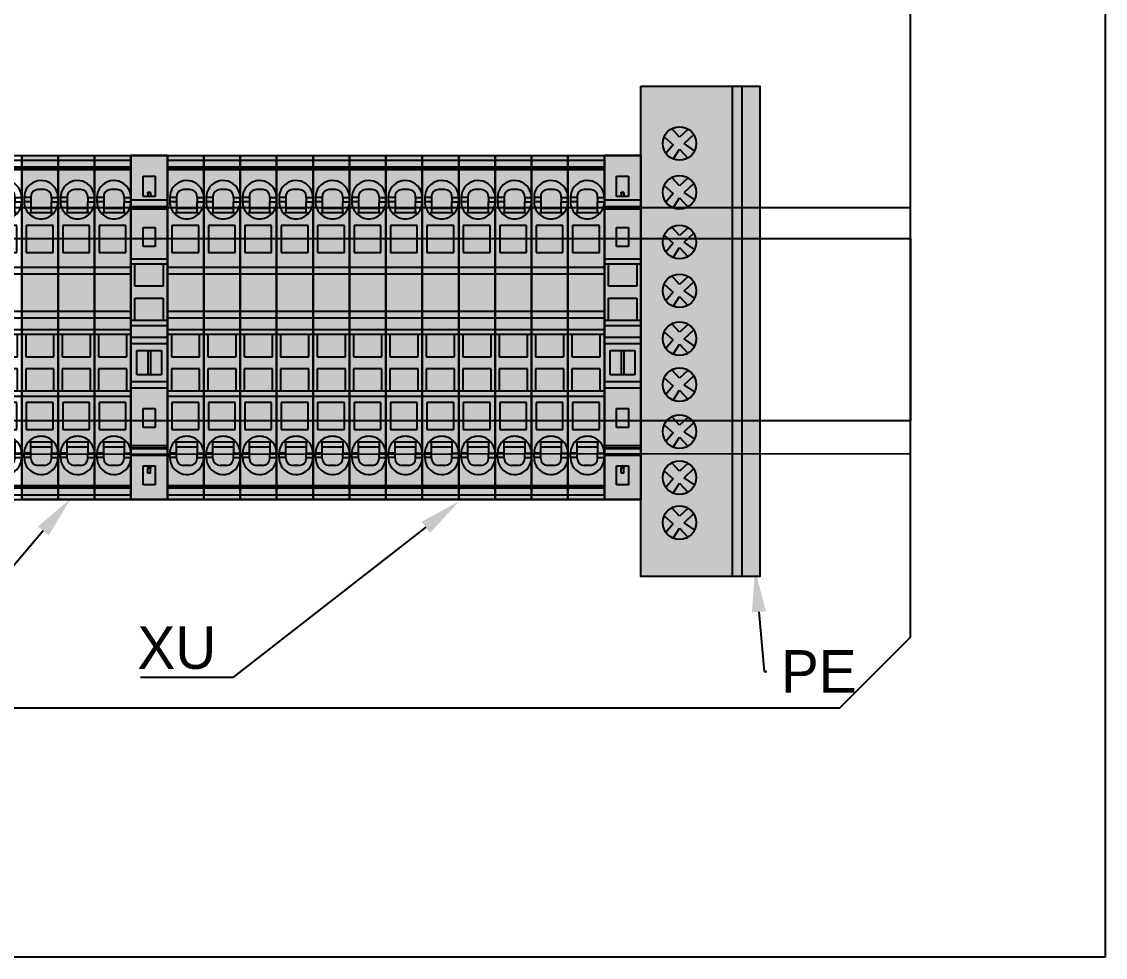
# Model space of a CAD drawing. Extents: x -20 to 2016, y -5898 to 916.
# Drawn here: x 1365.4 to 1518.6, y 415.9 to 548.2 of the extents above; entities that cross this region are included whole.
import ezdxf
from ezdxf import colors
from ezdxf.entities.mleader import LeaderData, LeaderLine
from ezdxf.math import Vec2, Vec3

# ---------------------------------------------------------------- set-up
doc = ezdxf.new("R2010")
doc.units = 0
doc.layers.add('SYMS', color=7, linetype='Continuous')

# ---------------------------------------------------------------- blocks, each defined once
blk = doc.blocks.new('ST_2_5-select__2', base_point=(-161.48, 74.58))
at = {"color": 7, "linetype": 'Continuous'}
for p, q in [((-161.48, 79.73), (-161.48, 74.58)), ((-160.84, 79.73), (-161.48, 79.73)), ((-160.84, 79.73), (-160.84, 74.58)), ((-159.88, 79.73), (-160.84, 79.73)), ((-159.88, 74.58), (-159.88, 79.73)), ((-159.78, 79.73), (-159.88, 79.73)), ((-159.78, 79.73), (-159.78, 74.58)), ((-159.52, 79.73), (-159.78, 79.73)), ((-159.52, 79.73), (-159.52, 74.58)), ((-146.9, 79.73), (-159.52, 79.73)), ((-146.9, 79.73), (-146.9, 74.58)), ((-146.18, 79.73), (-146.9, 79.73)), ((-138.18, 79.73), (-146.18, 79.73)), ((-146.18, 79.16), (-146.18, 79.73)), ((-137.47, 79.73), (-138.18, 79.73)), ((-138.18, 79.16), (-138.18, 79.73)), ((-137.47, 79.73), (-137.47, 74.58)), ((-135.79, 79.73), (-137.47, 79.73)), ((-135.79, 79.73), (-135.79, 74.58)), ((-134.87, 79.73), (-135.79, 79.73)), ((-134.87, 79.73), (-134.87, 74.58)), ((-129.6, 79.73), (-134.87, 79.73)), ((-129.6, 79.73), (-129.6, 74.58)), ((-128.67, 79.73), (-129.6, 79.73)), ((-128.67, 79.73), (-128.67, 74.58)), ((-114.84, 79.73), (-128.67, 79.73)), ((-114.84, 79.73), (-114.84, 74.58)), ((-114.59, 79.73), (-114.84, 79.73)), ((-114.59, 79.73), (-114.59, 74.58)), ((-114.49, 79.73), (-114.59, 79.73)), ((-114.49, 74.58), (-114.49, 79.73)), ((-113.52, 79.73), (-114.49, 79.73)), ((-113.52, 79.73), (-113.52, 74.58)), ((-112.88, 79.73), (-113.52, 79.73)), ((-112.88, 79.73), (-112.88, 74.58)), ((-155.68, 78.43), (-155.56, 78.43)), ((-155.56, 79.38), (-154.96, 79.38)), ((-155.56, 78.43), (-154.96, 78.43)), ((-154.96, 78.43), (-154.03, 78.43)), ((-154.03, 78.43), (-154.03, 75.53)), ((-154.03, 78.43), (-153.41, 78.43)), ((-153.41, 78.43), (-153.41, 78.58)), ((-153.41, 75.53), (-153.41, 78.43)), ((-151.58, 79.08), (-151.58, 75.28)), ((-147.78, 79.08), (-151.58, 79.08)), ((-147.78, 75.28), (-147.78, 79.08)), ((-146.18, 75.16), (-146.18, 79.16)), ((-143.03, 79.16), (-146.18, 79.16)), ((-143.03, 75.16), (-143.03, 79.16)), ((-141.33, 79.16), (-141.33, 75.16)), ((-138.18, 79.16), (-141.33, 79.16)), ((-138.18, 75.16), (-138.18, 79.16)), ((-122.78, 79.08), (-126.58, 79.08)), ((-126.58, 79.08), (-126.58, 75.28)), ((-122.78, 75.28), (-122.78, 79.08)), ((-120.96, 78.43), (-120.96, 78.58)), ((-120.96, 75.53), (-120.96, 78.43)), ((-120.33, 78.43), (-120.96, 78.43)), ((-120.33, 78.43), (-120.33, 75.53)), ((-119.41, 78.43), (-120.33, 78.43)), ((-118.81, 79.38), (-119.41, 79.38)), ((-118.81, 78.43), (-119.41, 78.43)), ((-118.68, 78.43), (-118.81, 78.43)), ((-156.68, 76.53), (-156.68, 77.43)), ((-117.68, 76.53), (-117.68, 77.43)), ((-155.56, 75.53), (-155.68, 75.53)), ((-155.56, 75.53), (-154.96, 75.53)), ((-154.03, 75.53), (-154.96, 75.53)), ((-153.41, 75.53), (-154.03, 75.53)), ((-153.41, 75.38), (-153.41, 75.53)), ((-151.58, 75.28), (-147.78, 75.28)), ((-146.18, 74.58), (-146.18, 75.16)), ((-146.18, 75.16), (-143.03, 75.16)), ((-141.33, 75.16), (-138.18, 75.16)), ((-138.18, 74.58), (-138.18, 75.16)), ((-126.58, 75.28), (-122.78, 75.28)), ((-120.96, 75.38), (-120.96, 75.53)), ((-120.96, 75.53), (-120.33, 75.53)), ((-120.33, 75.53), (-119.41, 75.53)), ((-118.81, 75.53), (-119.41, 75.53)), ((-118.81, 75.53), (-118.68, 75.53)), ((-160.84, 74.58), (-161.48, 74.58)), ((-159.88, 74.58), (-160.84, 74.58)), ((-159.88, 74.58), (-159.78, 74.58)), ((-159.78, 74.58), (-159.52, 74.58)), ((-156.56, 74.58), (-159.52, 74.58)), ((-156.56, 74.58), (-156.56, 74.8)), ((-156.56, 74.58), (-155.56, 74.58)), ((-154.96, 74.58), (-155.56, 74.58)), ((-154.96, 74.58), (-153.96, 74.58)), ((-153.96, 74.58), (-153.96, 74.8)), ((-146.9, 74.58), (-153.96, 74.58)), ((-146.18, 74.58), (-146.9, 74.58)), ((-138.18, 74.58), (-146.18, 74.58)), ((-137.47, 74.58), (-138.18, 74.58)), ((-135.79, 74.58), (-137.47, 74.58)), ((-135.79, 74.58), (-134.87, 74.58)), ((-129.6, 74.58), (-134.87, 74.58)), ((-129.6, 74.58), (-128.67, 74.58)), ((-128.67, 74.58), (-120.41, 74.58)), ((-120.41, 74.58), (-120.41, 74.8)), ((-120.41, 74.58), (-119.41, 74.58)), ((-119.41, 74.58), (-118.81, 74.58)), ((-117.81, 74.58), (-118.81, 74.58)), ((-117.81, 74.58), (-117.81, 74.8)), ((-117.81, 74.58), (-114.84, 74.58)), ((-114.59, 74.58), (-114.84, 74.58)), ((-114.49, 74.58), (-114.59, 74.58)), ((-113.52, 74.58), (-114.49, 74.58)), ((-113.52, 74.58), (-112.88, 74.58))]:
    blk.add_line(p, q, dxfattribs=at)
at = {"color": 2, "linetype": 'Continuous'}
for p, q in [((-155.56, 78.43), (-155.56, 79.38)), ((-154.96, 78.43), (-154.96, 79.38)), ((-119.41, 78.43), (-119.41, 79.38)), ((-118.81, 78.43), (-118.81, 79.38)), ((-155.56, 75.53), (-155.56, 74.58)), ((-154.96, 75.53), (-154.96, 74.58)), ((-119.41, 75.53), (-119.41, 74.58)), ((-118.81, 75.53), (-118.81, 74.58))]:
    blk.add_line(p, q, dxfattribs=at)
at = {"color": 7, "linetype": 'Continuous'}
for centre, radius, start, end in [((-155.56, 76.98), 2.4, 90, 245.3757), ((-155.68, 77.43), 1, 90, 180), ((-154.96, 76.98), 2.4, 45.3088, 90), ((-154.96, 76.98), 2.4, 314.6912, 45.3088), ((-119.41, 76.98), 2.4, 134.6912, 225.3088), ((-119.41, 76.98), 2.4, 90, 134.6912), ((-118.81, 76.98), 2.4, 294.6243, 90), ((-118.68, 77.43), 1, 360, 90), ((-155.68, 76.53), 1, 180, 270), ((-154.96, 76.98), 2.4, 294.6243, 314.6912), ((-119.41, 76.98), 2.4, 225.3088, 245.3757), ((-118.68, 76.53), 1, 270, 360), ((-155.56, 76.98), 2.4, 245.3757, 270), ((-154.96, 76.98), 2.4, 270, 294.6243), ((-119.41, 76.98), 2.4, 245.3757, 270), ((-118.81, 76.98), 2.4, 270, 294.6243)]:
    blk.add_arc(centre, radius, start, end, dxfattribs=at)
for points in [[(-153.27, 78.69), (-153.31, 78.66), (-153.34, 78.63), (-153.37, 78.61), (-153.41, 78.58)], [(-121.1, 78.69), (-121.06, 78.66), (-121.03, 78.63), (-120.99, 78.61), (-120.96, 78.58)], [(-153.27, 75.27), (-153.31, 75.3), (-153.34, 75.33), (-153.37, 75.35), (-153.41, 75.38)], [(-121.1, 75.27), (-121.06, 75.3), (-121.03, 75.33), (-120.99, 75.35), (-120.96, 75.38)]]:
    blk.add_spline(points, degree=3, dxfattribs=at)
blk = doc.blocks.new('clipfix_35_5-select__2', base_point=(-147.55, 71.31))
at = {"color": 7, "linetype": 'Continuous'}
for p, q in [((-147.55, 76.46), (-147.55, 71.31)), ((-141.28, 76.46), (-147.55, 76.46)), ((-141.28, 71.31), (-141.28, 76.46)), ((-140.34, 76.46), (-141.28, 76.46)), ((-140.34, 71.31), (-140.34, 76.46)), ((-140.24, 76.46), (-140.34, 76.46)), ((-140.24, 76.46), (-140.24, 71.31)), ((-139.99, 76.46), (-140.24, 76.46)), ((-139.99, 76.46), (-139.99, 71.31)), ((-132.97, 76.46), (-139.99, 76.46)), ((-132.97, 76.46), (-132.25, 76.46)), ((-132.97, 71.31), (-132.97, 76.46)), ((-132.25, 75.88), (-132.25, 76.46)), ((-132.25, 76.46), (-124.25, 76.46)), ((-132.25, 71.88), (-132.25, 75.88)), ((-132.25, 75.88), (-129.1, 75.88)), ((-129.1, 75.88), (-129.1, 71.88)), ((-127.4, 75.88), (-124.25, 75.88)), ((-127.4, 71.88), (-127.4, 75.88)), ((-124.25, 76.46), (-124.25, 75.88)), ((-124.25, 76.46), (-123.53, 76.46)), ((-124.25, 75.88), (-124.25, 71.88)), ((-123.53, 76.46), (-121.86, 76.46)), ((-123.53, 71.31), (-123.53, 76.46)), ((-120.93, 76.46), (-121.86, 76.46)), ((-121.86, 76.46), (-121.86, 71.31)), ((-115.56, 76.46), (-120.93, 76.46)), ((-120.93, 76.46), (-120.93, 71.31)), ((-120.02, 75.63), (-116.57, 75.63)), ((-120.02, 74.08), (-120.02, 75.63)), ((-116.57, 75.63), (-116.57, 74.08)), ((-115.56, 76.46), (-115.56, 71.31)), ((-114.74, 76.46), (-115.56, 76.46)), ((-114.74, 71.31), (-114.74, 76.46)), ((-114.74, 76.46), (-106.51, 76.46)), ((-106.51, 76.46), (-106.51, 71.31)), ((-106.51, 76.46), (-106.25, 76.46)), ((-106.25, 71.31), (-106.25, 76.46)), ((-106.25, 76.46), (-106.15, 76.46)), ((-105.21, 76.46), (-106.15, 76.46)), ((-106.15, 71.31), (-106.15, 76.46)), ((-105.21, 76.46), (-98.95, 76.46)), ((-105.21, 71.31), (-105.21, 76.46)), ((-98.95, 71.31), (-98.95, 76.46)), ((-144.65, 73.03), (-144.65, 74.73)), ((-144.65, 74.73), (-141.75, 74.73)), ((-142.26, 74.08), (-142.39, 74.08)), ((-142.39, 73.68), (-142.39, 74.08)), ((-142.26, 73.68), (-142.39, 73.68)), ((-142.26, 74.08), (-142.26, 73.68)), ((-142.26, 74.08), (-141.75, 74.08)), ((-142.26, 73.68), (-141.75, 73.68)), ((-141.75, 74.73), (-141.75, 74.08)), ((-141.75, 74.08), (-141.75, 73.68)), ((-141.75, 73.68), (-141.75, 73.03)), ((-137.4, 74.73), (-134.7, 74.73)), ((-137.4, 73.03), (-137.4, 74.73)), ((-134.7, 74.73), (-134.7, 73.03)), ((-120.02, 74.08), (-116.57, 74.08)), ((-120.02, 73.68), (-120.02, 74.08)), ((-120.02, 73.68), (-116.57, 73.68)), ((-120.02, 72.13), (-120.02, 73.68)), ((-116.57, 74.08), (-116.57, 73.68)), ((-116.57, 73.68), (-116.57, 72.13)), ((-111.8, 74.73), (-109.1, 74.73)), ((-111.8, 73.03), (-111.8, 74.73)), ((-109.1, 74.73), (-109.1, 73.03)), ((-103.7, 74.08), (-103.7, 74.73)), ((-103.7, 74.73), (-101, 74.73)), ((-103.7, 73.68), (-103.7, 74.08)), ((-103.7, 74.08), (-103.36, 74.08)), ((-103.7, 73.68), (-103.36, 73.68)), ((-103.7, 73.03), (-103.7, 73.68)), ((-103.36, 74.08), (-103.36, 73.68)), ((-102.66, 74.08), (-103.36, 74.08)), ((-102.66, 73.68), (-103.36, 73.68)), ((-102.66, 74.08), (-102.66, 73.68)), ((-101, 74.73), (-101, 73.03)), ((-141.75, 73.03), (-144.65, 73.03)), ((-134.7, 73.03), (-137.4, 73.03)), ((-116.57, 72.13), (-120.02, 72.13)), ((-109.1, 73.03), (-111.8, 73.03)), ((-101, 73.03), (-103.7, 73.03)), ((-141.28, 71.31), (-147.55, 71.31)), ((-140.34, 71.31), (-141.28, 71.31)), ((-140.24, 71.31), (-140.34, 71.31)), ((-139.99, 71.31), (-140.24, 71.31)), ((-132.97, 71.31), (-139.99, 71.31)), ((-132.97, 71.31), (-132.25, 71.31)), ((-129.1, 71.88), (-132.25, 71.88)), ((-132.25, 71.31), (-132.25, 71.88)), ((-132.25, 71.31), (-124.25, 71.31)), ((-124.25, 71.88), (-127.4, 71.88)), ((-124.25, 71.88), (-124.25, 71.31)), ((-124.25, 71.31), (-123.53, 71.31)), ((-123.53, 71.31), (-121.86, 71.31)), ((-121.86, 71.31), (-120.93, 71.31)), ((-120.93, 71.31), (-115.56, 71.31)), ((-115.56, 71.31), (-114.74, 71.31)), ((-114.74, 71.31), (-106.51, 71.31)), ((-106.51, 71.31), (-106.25, 71.31)), ((-106.25, 71.31), (-106.15, 71.31)), ((-105.21, 71.31), (-106.15, 71.31)), ((-105.21, 71.31), (-98.95, 71.31))]:
    blk.add_line(p, q, dxfattribs=at)

msp = doc.modelspace()

# ---------------------------------------------------------------- hatches: boundary and pattern name
at = {"layer": 'SYMS', "true_color": 0x636466}
h = msp.add_hatch(color=251, dxfattribs=at)
h.dxf.hatch_style = 1
h.paths.add_polyline_path([(1469.767, 539.03), (1452.931, 539.03), (1452.931, 469.713), (1469.767, 469.713)])
h = msp.add_hatch(color=251, dxfattribs=at)
h.dxf.hatch_style = 1
h.paths.add_polyline_path([(1365.381, 480.626), (1370.531, 480.626), (1370.531, 529.226), (1365.381, 529.226)])
h = msp.add_hatch(color=251, dxfattribs=at)
h.dxf.hatch_style = 1
h.paths.add_polyline_path([(1370.531, 480.626), (1375.681, 480.626), (1375.681, 529.226), (1370.531, 529.226)])
h = msp.add_hatch(color=251, dxfattribs=at)
h.dxf.hatch_style = 1
h.paths.add_polyline_path([(1375.681, 480.626), (1380.831, 480.626), (1380.831, 529.226), (1375.681, 529.226)])
h = msp.add_hatch(color=251, dxfattribs=at)
h.dxf.hatch_style = 1
h.paths.add_polyline_path([(1385.981, 529.226), (1380.831, 529.226), (1380.831, 480.626), (1385.981, 480.626)])
h = msp.add_hatch(color=251, dxfattribs=at)
h.dxf.hatch_style = 1
h.paths.add_polyline_path([(1385.981, 480.626), (1391.131, 480.626), (1391.131, 529.226), (1385.981, 529.226)])
h = msp.add_hatch(color=251, dxfattribs=at)
h.dxf.hatch_style = 1
h.paths.add_polyline_path([(1391.131, 480.626), (1396.281, 480.626), (1396.281, 529.226), (1391.131, 529.226)])
h = msp.add_hatch(color=251, dxfattribs=at)
h.dxf.hatch_style = 1
h.paths.add_polyline_path([(1396.281, 480.626), (1401.431, 480.626), (1401.431, 529.226), (1396.281, 529.226)])
h = msp.add_hatch(color=251, dxfattribs=at)
h.dxf.hatch_style = 1
h.paths.add_polyline_path([(1401.431, 480.626), (1406.581, 480.626), (1406.581, 529.226), (1401.431, 529.226)])
h = msp.add_hatch(color=251, dxfattribs=at)
h.dxf.hatch_style = 1
h.paths.add_polyline_path([(1406.581, 480.626), (1411.731, 480.626), (1411.731, 529.226), (1406.581, 529.226)])
h = msp.add_hatch(color=251, dxfattribs=at)
h.dxf.hatch_style = 1
h.paths.add_polyline_path([(1411.731, 480.626), (1416.881, 480.626), (1416.881, 529.226), (1411.731, 529.226)])
h = msp.add_hatch(color=251, dxfattribs=at)
h.dxf.hatch_style = 1
h.paths.add_polyline_path([(1416.881, 480.626), (1422.031, 480.626), (1422.031, 529.226), (1416.881, 529.226)])
h = msp.add_hatch(color=251, dxfattribs=at)
h.dxf.hatch_style = 1
h.paths.add_polyline_path([(1422.031, 480.626), (1427.181, 480.626), (1427.181, 529.226), (1422.031, 529.226)])
h = msp.add_hatch(color=251, dxfattribs=at)
h.dxf.hatch_style = 1
h.paths.add_polyline_path([(1427.181, 480.626), (1432.331, 480.626), (1432.331, 529.226), (1427.181, 529.226)])
h = msp.add_hatch(color=251, dxfattribs=at)
h.dxf.hatch_style = 1
h.paths.add_polyline_path([(1432.331, 480.626), (1437.481, 480.626), (1437.481, 529.226), (1432.331, 529.226)])
h = msp.add_hatch(color=251, dxfattribs=at)
h.dxf.hatch_style = 1
h.paths.add_polyline_path([(1437.481, 480.626), (1442.631, 480.626), (1442.631, 529.226), (1437.481, 529.226)])
h = msp.add_hatch(color=251, dxfattribs=at)
h.dxf.hatch_style = 1
h.paths.add_polyline_path([(1442.631, 480.626), (1447.781, 480.626), (1447.781, 529.226), (1442.631, 529.226)])
h = msp.add_hatch(color=251, dxfattribs=at)
h.dxf.hatch_style = 1
h.paths.add_polyline_path([(1452.931, 529.226), (1447.781, 529.226), (1447.781, 480.626), (1452.931, 480.626)])

# ---------------------------------------------------------------- linework, layer by layer
at = {"layer": 'SYMS'}
for p, q in [((1518.623, 915.891), (1518.623, 415.891)), ((1465.889, 469.713), (1465.889, 539.03)), ((1467.213, 539.03), (1467.213, 469.713)), ((1456.235, 531.895), (1457.53, 530.762)), ((1458.422, 531.855), (1457.311, 533.042)), ((1459.633, 532.968), (1458.422, 531.855)), ((1459.07, 530.924), (1460.41, 532.207)), ((1457.53, 530.762), (1456.494, 529.53)), ((1460.543, 529.904), (1459.07, 530.924)), ((1457.5, 528.742), (1458.422, 530.155)), ((1458.422, 530.155), (1459.607, 528.889)), ((1458.422, 524.956), (1457.311, 526.142)), ((1459.633, 526.068), (1458.422, 524.956)), ((1456.235, 524.996), (1457.53, 523.862)), ((1459.07, 524.024), (1460.41, 525.307)), ((1457.53, 523.862), (1456.494, 522.63)), ((1457.5, 521.842), (1458.422, 523.255)), ((1458.422, 523.255), (1459.607, 521.989)), ((1460.543, 523.004), (1459.07, 524.024)), ((1196.181, 521.871), (1491.064, 521.871)), ((1491.064, 487.108), (1491.064, 522.108)), ((1456.235, 517.965), (1457.53, 516.832)), ((1458.422, 517.925), (1457.311, 519.112)), ((1459.633, 519.037), (1458.422, 517.925)), ((1459.07, 516.994), (1460.41, 518.277)), ((1457.53, 516.832), (1456.494, 515.6)), ((1460.543, 515.974), (1459.07, 516.994)), ((1457.5, 514.812), (1458.422, 516.224)), ((1458.422, 516.224), (1459.607, 514.959)), ((1458.422, 511.027), (1457.311, 512.214)), ((1459.633, 512.14), (1458.422, 511.027)), ((1456.235, 511.067), (1457.53, 509.934)), ((1459.07, 510.096), (1460.41, 511.379)), ((1457.53, 509.934), (1456.494, 508.702)), ((1457.5, 507.914), (1458.422, 509.327)), ((1458.422, 509.327), (1459.607, 508.061)), ((1460.543, 509.076), (1459.07, 510.096)), ((1456.235, 504.302), (1457.53, 503.169)), ((1458.422, 504.262), (1457.311, 505.449)), ((1459.633, 505.374), (1458.422, 504.262)), ((1459.07, 503.331), (1460.41, 504.614)), ((1457.53, 503.169), (1456.494, 501.937)), ((1460.543, 502.311), (1459.07, 503.331)), ((1457.5, 501.149), (1458.422, 502.561)), ((1458.422, 502.561), (1459.607, 501.296)), ((1458.422, 497.762), (1457.311, 498.949)), ((1459.633, 498.874), (1458.422, 497.762)), ((1459.07, 496.831), (1460.41, 498.114)), ((1456.235, 497.802), (1457.53, 496.669)), ((1457.53, 496.669), (1456.494, 495.437)), ((1460.543, 495.811), (1459.07, 496.831)), ((1457.5, 494.649), (1458.422, 496.061)), ((1458.422, 496.061), (1459.607, 494.796)), ((1458.422, 491.13), (1457.311, 492.316)), ((1459.633, 492.242), (1458.422, 491.13)), ((1456.235, 491.17), (1457.53, 490.036)), ((1459.07, 490.198), (1460.41, 491.481)), ((1457.53, 490.036), (1456.494, 488.804)), ((1457.5, 488.016), (1458.422, 489.429)), ((1458.422, 489.429), (1459.607, 488.163)), ((1460.543, 489.178), (1459.07, 490.198)), ((1196.181, 486.871), (1491.064, 487.108)), ((1458.422, 484.63), (1457.311, 485.816)), ((1456.235, 484.67), (1457.53, 483.536)), ((1459.633, 485.742), (1458.422, 484.63)), ((1459.07, 483.698), (1460.41, 484.981)), ((1457.53, 483.536), (1456.494, 482.304)), ((1457.5, 481.517), (1458.422, 482.929)), ((1458.422, 482.929), (1459.607, 481.663)), ((1460.543, 482.679), (1459.07, 483.698)), ((1456.235, 478.303), (1457.53, 477.169)), ((1458.422, 478.263), (1457.311, 479.449)), ((1459.633, 479.375), (1458.422, 478.263)), ((1459.07, 477.331), (1460.41, 478.614)), ((1457.53, 477.169), (1456.494, 475.937)), ((1460.543, 476.311), (1459.07, 477.331)), ((1457.5, 475.149), (1458.422, 476.562)), ((1458.422, 476.562), (1459.607, 475.296)), ((1467.213, 469.713), (1465.889, 469.713)), ((1518.623, 415.891), (1168.623, 415.891))]:
    msp.add_line(p, q, dxfattribs=at)
for points in [[(1206.181, 451.174), (1481.064, 451.174), (1491.064, 461.174), (1491.064, 867.971), (1481.064, 877.971), (1206.181, 877.971), (1196.181, 867.971), (1196.181, 461.174)], [(1452.931, 539.03), (1469.767, 539.03), (1469.767, 469.713), (1452.931, 469.713)], [(1452.931, 539.03), (1469.767, 539.03), (1469.767, 469.713), (1452.931, 469.713)], [(1365.381, 529.226), (1370.531, 529.226), (1370.531, 480.626), (1365.381, 480.626)], [(1370.531, 529.226), (1375.681, 529.226), (1375.681, 480.626), (1370.531, 480.626)], [(1375.681, 529.226), (1380.831, 529.226), (1380.831, 480.626), (1375.681, 480.626)], [(1380.831, 529.226), (1385.981, 529.226), (1385.981, 480.626), (1380.831, 480.626)], [(1385.981, 529.226), (1391.131, 529.226), (1391.131, 480.626), (1385.981, 480.626)], [(1391.131, 529.226), (1396.281, 529.226), (1396.281, 480.626), (1391.131, 480.626)], [(1396.281, 529.226), (1401.431, 529.226), (1401.431, 480.626), (1396.281, 480.626)], [(1401.431, 529.226), (1406.581, 529.226), (1406.581, 480.626), (1401.431, 480.626)], [(1406.581, 529.226), (1411.731, 529.226), (1411.731, 480.626), (1406.581, 480.626)], [(1411.731, 529.226), (1416.881, 529.226), (1416.881, 480.626), (1411.731, 480.626)], [(1416.881, 529.226), (1422.031, 529.226), (1422.031, 480.626), (1416.881, 480.626)], [(1422.031, 529.226), (1427.181, 529.226), (1427.181, 480.626), (1422.031, 480.626)], [(1427.181, 529.226), (1432.331, 529.226), (1432.331, 480.626), (1427.181, 480.626)], [(1432.331, 529.226), (1437.481, 529.226), (1437.481, 480.626), (1432.331, 480.626)], [(1437.481, 529.226), (1442.631, 529.226), (1442.631, 480.626), (1437.481, 480.626)], [(1442.631, 529.226), (1447.781, 529.226), (1447.781, 480.626), (1442.631, 480.626)], [(1447.781, 529.226), (1452.931, 529.226), (1452.931, 480.626), (1447.781, 480.626)], [(1196.181, 517.494), (1491.064, 517.494), (1491.064, 491.722), (1196.181, 491.722)]]:
    msp.add_lwpolyline(points, close=True, dxfattribs=at)
for centre in [(1458.406, 530.936), (1458.406, 524.036), (1458.406, 517.006), (1458.406, 510.108), (1458.406, 503.343), (1458.406, 496.843), (1458.406, 490.21), (1458.406, 483.71), (1458.406, 477.343)]:
    msp.add_circle(centre, 2.373, dxfattribs=at)

# ---------------------------------------------------------------- block references
for name, p, rotation in [('ST_2_5-select__2', (1365.381, 480.626), 90), ('ST_2_5-select__2', (1370.531, 480.626), 90), ('ST_2_5-select__2', (1375.681, 480.626), 90), ('ST_2_5-select__2', (1380.831, 480.626), 90), ('clipfix_35_5-select__2', (1380.831, 529.226), 270), ('ST_2_5-select__2', (1391.131, 480.626), 90), ('ST_2_5-select__2', (1396.281, 480.626), 90), ('ST_2_5-select__2', (1401.431, 480.626), 90), ('ST_2_5-select__2', (1406.581, 480.626), 90), ('ST_2_5-select__2', (1411.731, 480.626), 90), ('ST_2_5-select__2', (1416.881, 480.626), 90), ('ST_2_5-select__2', (1422.031, 480.626), 90), ('ST_2_5-select__2', (1427.181, 480.626), 90), ('ST_2_5-select__2', (1432.331, 480.626), 90), ('ST_2_5-select__2', (1437.481, 480.626), 90), ('ST_2_5-select__2', (1442.631, 480.626), 90), ('ST_2_5-select__2', (1447.781, 480.626), 90), ('clipfix_35_5-select__2', (1447.781, 529.226), 270)]:
    msp.add_blockref(name, p, dxfattribs=dict(rotation=rotation))

# ---------------------------------------------------------------- leaders
ml = msp.add_multileader_mtext('Standard', dxfattribs=at)
ml.set_content('XT3', color=256)
ml.set_leader_properties()
ml.build(insert=Vec2(0, 0))
ml.multileader.update_dxf_attribs({"text_right_attachment_type": 6, "dogleg_length": 0.36, "arrow_head_size": 6})
ctx = ml.context
ctx.base_point, ctx.char_height, ctx.arrow_head_size, ctx.plane_origin = Vec3(1330.673, 459.895), 6, 6, Vec3(1441.162, 395.275)
ctx.right_attachment, ctx.text_align_type = 6, 2
notes = []
notes.append((ctx, [(0, (1, 1, 0), (1351.033, 455.695), (-1, 0), 0.36, [(0, [(1372.323, 480.733)], 0, [])])]))
ctx.mtext.insert, ctx.mtext.alignment, ctx.mtext.flow_direction = Vec3(1348.673, 462.895), 3, 5
ml = msp.add_multileader_mtext('Standard', dxfattribs=at)
ml.set_content('XU', color=256)
ml.set_leader_properties()
ml.build(insert=Vec2(0, 0))
ml.multileader.update_dxf_attribs({"text_right_attachment_type": 6, "dogleg_length": 0.36, "arrow_head_size": 6})
ctx = ml.context
ctx.base_point, ctx.char_height, ctx.arrow_head_size, ctx.plane_origin = Vec3(1380.891, 459.671), 6, 6, Vec3(1496.115, 394.916)
ctx.right_attachment, ctx.text_align_type = 6, 2
notes.append((ctx, [(0, (1, 1, 0), (1395.251, 455.471), (-1, 0), 0.36, [(0, [(1427.277, 480.374)], 0, [])])]))
ctx.mtext.insert, ctx.mtext.alignment, ctx.mtext.flow_direction = Vec3(1392.891, 462.671), 3, 5
ml = msp.add_multileader_mtext('Standard', dxfattribs=at)
ml.set_content('PE', color=256)
ml.set_leader_properties()
ml.build(insert=Vec2(0, 0))
ml.multileader.update_dxf_attribs({"text_right_attachment_type": 6, "dogleg_length": 0.36, "arrow_head_size": 6})
ctx = ml.context
ctx.base_point, ctx.char_height, ctx.arrow_head_size, ctx.plane_origin = Vec3(1470.755, 456.315), 6, 6, Vec3(1581.584, 414.768)
ctx.right_attachment = 6
notes.append((ctx, [(1, (1, 1, 0), (1470.395, 456.315), (1, 0), 0.36, [(0, [(1469.087, 470.696)], 0, [])])]))
ctx.mtext.insert, ctx.mtext.flow_direction = Vec3(1472.755, 459.315), 5
for ctx, leaders in notes:
    for number, flags, end, landing, length, lines in leaders:
        leader = LeaderData()
        leader.index, (leader.has_last_leader_line, leader.has_dogleg_vector, leader.attachment_direction) = number, flags
        leader.last_leader_point, leader.dogleg_vector, leader.dogleg_length = Vec3(end), Vec3(landing), length
        for number, points, colour, breaks in lines:
            line = LeaderLine()
            line.index, line.vertices, line.color, line.breaks = number, Vec3.list(points), colors.encode_raw_color(colour), breaks
            leader.lines.append(line)
        ctx.leaders.append(leader)

doc.saveas('drawing.dxf')
